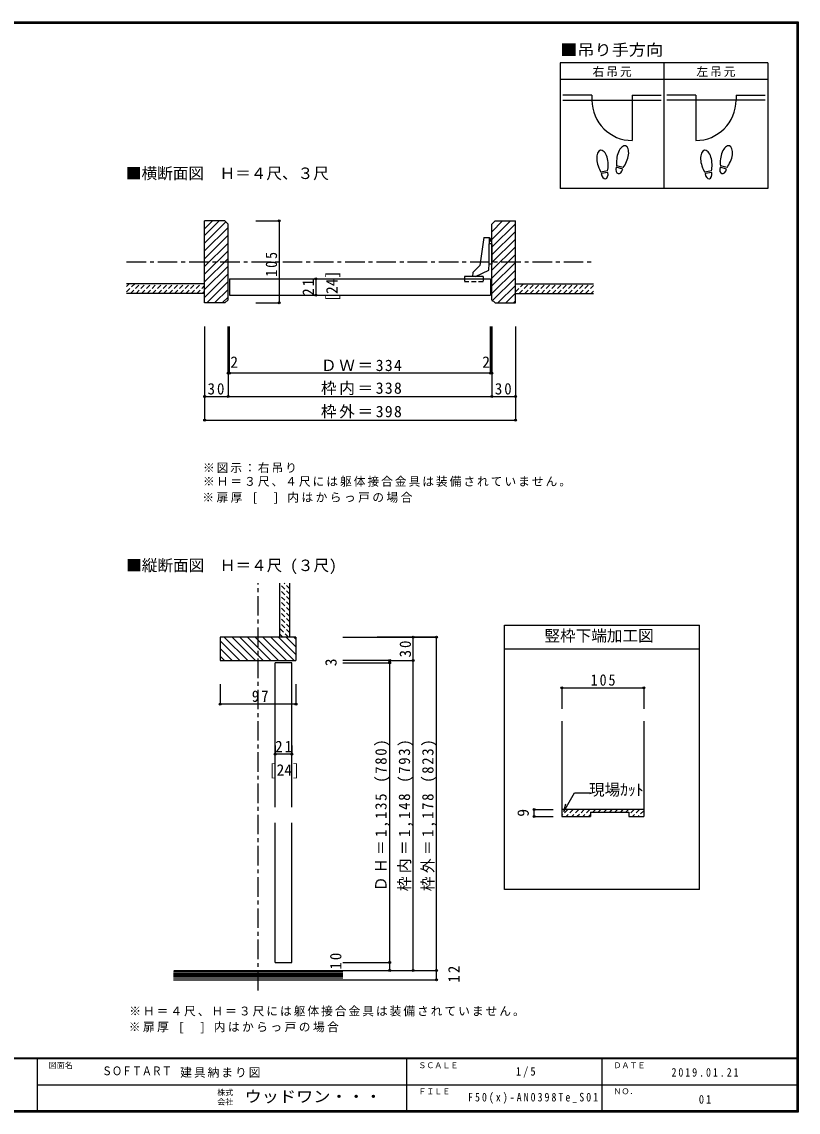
# Model space of a CAD drawing. Units: millimetres at full size, sheet at 1:5; details may follow other scales. Extents: x -973 to 977, y -701 to 696.
# Drawn here: x -18 to 977, y -701 to 696 of the extents above; entities that cross this region are included whole.
import ezdxf
from ezdxf.enums import TextEntityAlignment as Align

# ---------------------------------------------------------------- set-up
doc = ezdxf.new("R2010")
doc.units = ezdxf.units.MM
doc.header["$LTSCALE"] = 5
doc.header["$PDMODE"] = 32
doc.header["$PDSIZE"] = 2.5
doc.linetypes.add('CHAIN1', pattern=[8, 5, -1, 1, -1])
doc.linetypes.add('DASHED1', pattern=[1.8, 1.2, -0.6])
for name, color, linetype in [('0-0_補助線', 7, 'Continuous'), ('0-1_通り芯', 4, 'CHAIN1'), ('0-3_仕上げ', 2, 'Continuous'), ('0-4_枠', 3, 'Continuous'), ('0-6_扉', 6, 'Continuous'), ('0-7_金物', 7, 'Continuous'), ('0-8_戸当り', 3, 'Continuous'), ('0-A_文字', 7, 'Continuous'), ('0-B_寸法', 7, 'Continuous'), ('0-C_ハッチ', 4, 'DASHED1'), ('F-0_補助線', 7, 'Continuous'), ('F-1_枠', 6, 'Continuous'), ('F-A_文字', 7, 'Continuous')]:
    doc.layers.add(name, color=color, linetype=linetype)
doc.styles.add('HGP明朝B', font='')
doc.styles.add('ＭＳ ゴシック', font='')
doc.styles.get('HGP明朝B').set_extended_font_data('HGP明朝B')
doc.styles.get('ＭＳ ゴシック').set_extended_font_data('MS Gothic')

msp = doc.modelspace()

# ---------------------------------------------------------------- linework, layer by layer
at = {"layer": '0-1_通り芯'}
for p, q in [((116.369, 388.25), (714.369, 388.25)), ((284.869, -544.796), (284.869, -23.214))]:
    msp.add_line(p, q, dxfattribs=at)
at = {"layer": '0-3_仕上げ'}
for p, q in [((216.369, 360.25), (116.369, 360.25)), ((614.369, 360.25), (714.369, 360.25)), ((216.369, 347.75), (116.369, 347.75)), ((614.369, 347.75), (714.369, 347.75)), ((312.869, -92.214), (312.869, -23.214)), ((325.369, -92.214), (325.369, -23.214)), ((176.89, -519.214), (393.369, -519.214)), ((176.369, -531.214), (393.369, -531.214))]:
    msp.add_line(p, q, dxfattribs=at)
at = {"layer": '0-3_仕上げ', "color": 7}
for p, q in [((176.369, -521.214), (393.369, -521.214)), ((176.369, -523.214), (393.369, -523.214)), ((393.369, -525.214), (176.369, -525.214)), ((393.369, -527.214), (176.369, -527.214)), ((393.369, -529.214), (176.369, -529.214))]:
    msp.add_line(p, q, dxfattribs=at)
at = {"layer": '0-4_枠'}
for p, q in [((242.369, 440.75), (216.369, 440.75)), ((216.369, 335.75), (216.369, 440.75)), ((242.369, 440.75), (246.369, 436.75)), ((246.369, 339.75), (246.369, 436.75)), ((588.369, 440.75), (584.369, 436.75)), ((584.369, 339.75), (584.369, 436.75)), ((588.369, 440.75), (614.369, 440.75)), ((614.369, 335.75), (614.369, 440.75)), ((242.369, 335.75), (216.369, 335.75)), ((246.369, 339.75), (242.369, 335.75)), ((600.369, -77.214), (850.369, -77.214)), ((600.369, -415.718), (600.369, -77.214)), ((850.369, -415.718), (850.369, -77.214)), ((236.369, -92.214), (236.369, -122.214)), ((333.369, -92.214), (236.369, -92.214)), ((333.369, -92.214), (333.369, -122.214)), ((600.369, -107.214), (850.369, -107.214)), ((236.369, -122.214), (333.369, -122.214)), ((674.054, -199.822), (674.054, -322.188)), ((779.054, -199.822), (779.054, -322.188)), ((779.054, -313.188), (674.054, -313.188)), ((710.554, -316.488), (710.554, -322.188)), ((710.554, -316.488), (759.554, -316.488)), ((759.554, -316.488), (759.554, -322.188)), ((674.054, -322.188), (710.554, -322.188)), ((759.554, -322.188), (779.054, -322.188)), ((850.369, -415.718), (600.369, -415.718))]:
    msp.add_line(p, q, dxfattribs=at)
at = {"layer": '0-4_枠', "color": 4}
for p, q in [((674.054, -157.202), (779.054, -157.202)), ((674.054, -157.202), (674.054, -184.335)), ((779.054, -157.202), (779.054, -184.335)), ((638.479, -322.188), (638.479, -313.188)), ((638.479, -313.188), (662.942, -313.188)), ((638.479, -322.188), (662.942, -322.188))]:
    msp.add_line(p, q, dxfattribs=at)
at = {"layer": '0-4_枠', "color": 7}
for p, q in [((676.555, -315.471), (690.122, -291.971)), ((690.122, -291.971), (710.472, -291.971)), ((676.555, -315.471), (679.143, -305.812))]:
    msp.add_line(p, q, dxfattribs=at)
at = {"layer": '0-4_枠', "color": 4, "linetype": 'DASHED1'}
for p, q in [((681.486, -313.188), (674.054, -320.62)), ((688.557, -313.188), (679.557, -322.188)), ((695.628, -313.188), (686.628, -322.188)), ((702.699, -313.188), (693.699, -322.188)), ((709.77, -313.188), (700.77, -322.188)), ((710.554, -319.476), (707.841, -322.188)), ((716.841, -313.188), (713.541, -316.488)), ((723.912, -313.188), (720.612, -316.488)), ((730.983, -313.188), (727.683, -316.488)), ((738.054, -313.188), (734.754, -316.488)), ((745.125, -313.188), (741.825, -316.488)), ((752.196, -313.188), (748.896, -316.488)), ((759.267, -313.188), (755.967, -316.488)), ((766.339, -313.188), (759.554, -319.973)), ((773.41, -313.188), (764.41, -322.188)), ((779.054, -314.615), (771.481, -322.188))]:
    msp.add_line(p, q, dxfattribs=at)
at = {"layer": '0-4_枠'}
msp.add_lwpolyline([(584.369, 339.75), (588.369, 335.75), (614.369, 335.75)], dxfattribs=at)
at = {"layer": '0-4_枠', "color": 7}
for p in [(674.054, -157.202), (779.054, -157.202), (638.479, -313.188), (638.479, -322.188)]:
    msp.add_point(p, dxfattribs=at)
at = {"layer": '0-6_扉'}
for p, q in [((248.369, 366.75), (582.369, 366.75)), ((248.369, 366.75), (248.369, 345.75)), ((582.369, 366.75), (582.369, 345.75)), ((248.369, 345.75), (582.369, 345.75)), ((327.869, -125.214), (306.869, -125.214)), ((306.869, -310.214), (306.869, -125.214)), ((327.869, -310.214), (327.869, -125.214)), ((306.869, -509.214), (306.869, -330.214)), ((327.869, -509.214), (327.869, -330.214)), ((306.869, -509.214), (327.869, -509.214))]:
    msp.add_line(p, q, dxfattribs=at)
at = {"layer": '0-7_金物'}
for p, q in [((573.768, 419.492), (568.849, 383.501)), ((573.768, 419.492), (580.768, 419.541)), ((580.768, 419.541), (580.619, 411.491)), ((582.387, 417.853), (580.76, 419.073)), ((584.369, 411.491), (580.619, 411.491)), ((580.619, 385.591), (580.619, 411.491)), ((581.175, 414.822), (582.602, 415.06)), ((582.387, 417.853), (582.602, 415.06)), ((584.369, 411.491), (584.369, 385.591)), ((568.849, 383.501), (559.755, 374.812)), ((563.39, 369.75), (580.568, 377.734)), ((580.568, 377.734), (580.619, 386.041)), ((584.369, 385.591), (580.616, 385.591)), ((572.977, 369.75), (549.427, 369.75)), ((559.755, 374.812), (559.514, 369.75))]:
    msp.add_line(p, q, dxfattribs=at)
at = {"layer": '0-7_金物', "linetype": 'DASHED1'}
for p, q in [((549.427, 369.75), (549.427, 362.76)), ((572.977, 369.75), (572.977, 362.76)), ((572.977, 362.76), (549.427, 362.76))]:
    msp.add_line(p, q, dxfattribs=at)
at = {"layer": '0-7_金物'}
msp.add_lwpolyline([(581.175, 414.822), (581.175, 416.034), (580.708, 416.268)], dxfattribs=at)
at = {"layer": '0-8_戸当り', "color": 2}
for p, q in [((712.343, 601.852), (675.243, 601.852)), ((712.343, 601.852), (712.343, 595.552)), ((764.143, 601.852), (801.243, 601.852)), ((764.143, 601.852), (764.143, 543.752)), ((845.343, 601.852), (808.243, 601.852)), ((845.343, 601.852), (845.343, 543.752)), ((897.143, 601.852), (934.243, 601.852)), ((897.143, 601.852), (897.143, 595.552)), ((675.243, 595.552), (801.243, 595.552)), ((934.243, 595.552), (808.243, 595.552))]:
    msp.add_line(p, q, dxfattribs=at)
at = {"layer": '0-8_戸当り'}
for p, q in [((732.56, 504.922), (723.914, 503.397)), ((732.925, 502.854), (724.279, 501.329)), ((752.028, 507.25), (743.547, 509.522)), ((752.571, 509.278), (744.091, 511.551)), ((865.56, 504.922), (856.914, 503.397)), ((865.925, 502.854), (857.279, 501.329)), ((885.028, 507.25), (876.547, 509.522)), ((885.571, 509.278), (877.091, 511.551))]:
    msp.add_line(p, q, dxfattribs=at)
at = {"layer": '0-8_戸当り', "color": 2}
for centre, start, end in [((764.143, 595.552), 180, 270), ((845.343, 595.552), 270, 0)]:
    msp.add_arc(centre, 51.8, start, end, dxfattribs=at)
at = {"layer": '0-8_戸当り'}
for centre, major_axis, ratio, start_param, end_param in [((725.899, 517.421), (-2.445, 13.867), 0.5, 4.34059143, 8.22577918), ((751.816, 523.422), (3.644, 13.601), 0.5, 4.34059143, 8.22577918), ((858.899, 517.421), (-2.445, 13.867), 0.5, 4.34059143, 8.22577918), ((884.816, 523.422), (3.644, 13.601), 0.5, 4.34059143, 8.22577918), ((751.712, 523.033), (4.416, 16.48), 0.4, 1.85063327, 2.44287679), ((751.712, 523.033), (4.416, 16.48), 0.4, 3.84030852, 4.43255203), ((884.712, 523.033), (4.416, 16.48), 0.4, 1.85063327, 2.44287679), ((884.712, 523.033), (4.416, 16.48), 0.4, 3.84030852, 4.43255203), ((725.969, 517.025), (-2.963, 16.802), 0.4, 1.85063327, 2.44287679), ((728.602, 502.091), (-1.27, 7.205), 0.6, 1.57079633, 4.71238898), ((725.969, 517.025), (-2.963, 16.802), 0.4, 3.84030852, 4.43255203), ((747.787, 508.386), (1.894, 7.067), 0.6, 1.57079633, 4.71238898), ((858.969, 517.025), (-2.963, 16.802), 0.4, 1.85063327, 2.44287679), ((861.602, 502.091), (-1.27, 7.205), 0.6, 1.57079633, 4.71238898), ((858.969, 517.025), (-2.963, 16.802), 0.4, 3.84030852, 4.43255203), ((880.787, 508.386), (1.894, 7.067), 0.6, 1.57079633, 4.71238898)]:
    msp.add_ellipse(centre, major_axis=major_axis, ratio=ratio, start_param=start_param, end_param=end_param, dxfattribs=at)
at = {"layer": '0-A_文字', "color": 3}
for p, q in [((671.743, 643.21), (671.743, 482.21)), ((937.743, 643.21), (671.743, 643.21)), ((804.743, 643.21), (804.743, 482.21)), ((671.743, 622.21), (937.743, 622.21))]:
    msp.add_line(p, q, dxfattribs=at)
msp.add_lwpolyline([(937.743, 643.21), (937.743, 482.21), (671.743, 482.21)], dxfattribs=at)
at = {"layer": '0-B_寸法', "color": 4}
for p, q in [((346.904, 366.75), (358.798, 366.75)), ((358.798, 366.75), (358.798, 345.75)), ((281.803, 335.75), (311.803, 335.75)), ((346.904, 345.75), (358.798, 345.75)), ((216.369, 305.75), (216.369, 185.75)), ((246.369, 245.75), (246.369, 305.75)), ((246.369, 305.75), (246.369, 215.75)), ((248.369, 245.75), (248.369, 305.75)), ((582.369, 245.75), (582.369, 305.75)), ((584.369, 245.75), (584.369, 305.75)), ((584.369, 305.75), (584.369, 215.75)), ((614.369, 305.75), (614.369, 185.75)), ((584.369, 245.75), (246.369, 245.75)), ((216.369, 215.75), (614.369, 215.75)), ((216.369, 185.75), (614.369, 185.75)), ((393.369, -92.214), (513.369, -92.214)), ((513.369, -92.213), (437.369, -92.213)), ((483.369, -519.214), (483.369, -92.214)), ((513.369, -531.214), (513.369, -92.214)), ((453.369, -122.214), (393.369, -122.214)), ((393.369, -125.214), (453.369, -125.214)), ((453.369, -122.214), (483.369, -122.214)), ((453.369, -519.214), (453.369, -122.214)), ((236.369, -152.674), (236.369, -178.045)), ((333.369, -152.674), (333.369, -178.045)), ((333.369, -178.045), (236.369, -178.045)), ((306.869, -231.298), (306.869, -242.214)), ((327.869, -231.298), (327.869, -242.214)), ((327.869, -242.214), (306.869, -242.214)), ((393.369, -509.214), (453.369, -509.214)), ((393.369, -519.214), (483.369, -519.214)), ((453.369, -519.214), (513.369, -519.214)), ((393.369, -531.214), (513.369, -531.214))]:
    msp.add_line(p, q, dxfattribs=at)
msp.add_lwpolyline([(281.803, 440.75), (311.803, 440.75), (311.803, 335.75)], dxfattribs=at)
at = {"layer": '0-B_寸法'}
for p in [(311.803, 440.75), (358.798, 366.75), (311.803, 335.75), (358.798, 345.75), (246.369, 245.75), (248.369, 245.75), (582.369, 245.75), (584.369, 245.75), (216.369, 215.75), (246.369, 215.75), (584.369, 215.75), (614.369, 215.75), (216.369, 185.75), (614.369, 185.75), (483.369, -92.214), (513.369, -92.213), (513.369, -92.214), (453.369, -122.214), (453.369, -125.214), (483.369, -122.214), (236.369, -178.045), (333.369, -178.045), (306.869, -242.214), (327.869, -242.214), (453.369, -509.214), (453.369, -519.214), (483.369, -519.214), (483.369, -519.214), (513.369, -519.214), (513.369, -531.214)]:
    msp.add_point(p, dxfattribs=at)
at = {"layer": '0-C_ハッチ', "linetype": 'Continuous'}
for p, q in [((216.369, 422.1), (235.019, 440.75)), ((216.369, 430.838), (226.281, 440.75)), ((216.369, 412.201), (243.644, 439.475)), ((584.369, 427.024), (598.095, 440.75)), ((584.369, 417.124), (607.995, 440.75)), ((584.369, 407.225), (614.369, 437.225)), ((216.369, 402.301), (246.369, 432.301)), ((216.369, 392.402), (246.369, 422.402)), ((584.369, 397.325), (614.369, 427.325)), ((216.369, 382.502), (246.369, 412.502)), ((584.369, 387.426), (614.369, 417.426)), ((584.369, 377.526), (614.369, 407.526)), ((216.369, 372.603), (246.369, 402.603)), ((216.369, 362.703), (246.369, 392.703)), ((584.369, 367.627), (614.369, 397.627)), ((216.369, 352.804), (246.369, 382.804)), ((584.369, 357.727), (614.369, 387.727)), ((584.369, 347.828), (614.369, 377.828)), ((216.369, 342.904), (246.369, 372.904)), ((584.369, 337.928), (614.369, 367.928)), ((219.114, 335.75), (246.369, 363.005)), ((229.014, 335.75), (246.369, 353.105)), ((592.09, 335.75), (614.369, 358.029)), ((238.913, 335.75), (246.369, 343.206)), ((601.99, 335.75), (614.369, 348.129)), ((611.889, 335.75), (614.369, 338.23)), ((261.641, -122.214), (236.369, -96.942)), ((271.541, -122.214), (241.541, -92.214)), ((281.44, -122.214), (251.44, -92.214)), ((291.34, -122.214), (261.34, -92.214)), ((301.239, -122.214), (271.239, -92.214)), ((311.139, -122.214), (281.139, -92.214)), ((321.038, -122.214), (291.038, -92.214)), ((330.938, -122.214), (300.938, -92.214)), ((333.369, -114.746), (310.837, -92.214)), ((333.369, -104.846), (320.737, -92.214)), ((333.369, -94.947), (330.636, -92.214)), ((251.742, -122.214), (236.369, -106.841)), ((241.842, -122.214), (236.369, -116.741))]:
    msp.add_line(p, q, dxfattribs=at)
at = {"layer": '0-C_ハッチ'}
for p, q in [((116.369, 356.898), (119.722, 360.25)), ((116.369, 349.827), (126.793, 360.25)), ((121.364, 347.75), (133.864, 360.25)), ((128.435, 347.75), (140.935, 360.25)), ((135.506, 347.75), (148.006, 360.25)), ((142.577, 347.75), (155.077, 360.25)), ((149.648, 347.75), (162.148, 360.25)), ((156.719, 347.75), (169.219, 360.25)), ((163.79, 347.75), (176.29, 360.25)), ((170.861, 347.75), (183.361, 360.25)), ((177.932, 347.75), (190.432, 360.25)), ((185.003, 347.75), (197.503, 360.25)), ((192.074, 347.75), (204.574, 360.25)), ((199.145, 347.75), (211.645, 360.25)), ((206.216, 347.75), (216.369, 357.903)), ((213.287, 347.75), (216.369, 350.832)), ((614.369, 349.824), (624.796, 360.25)), ((619.366, 347.75), (631.867, 360.25)), ((626.438, 347.75), (638.938, 360.25)), ((633.509, 347.75), (646.009, 360.25)), ((640.58, 347.75), (653.08, 360.25)), ((647.651, 347.75), (660.151, 360.25)), ((654.722, 347.75), (667.222, 360.25)), ((661.793, 347.75), (674.293, 360.25)), ((668.864, 347.75), (681.364, 360.25)), ((675.935, 347.75), (688.435, 360.25)), ((683.006, 347.75), (695.506, 360.25)), ((690.077, 347.75), (702.577, 360.25)), ((697.148, 347.75), (709.648, 360.25)), ((704.219, 347.75), (714.369, 357.9)), ((711.29, 347.75), (714.369, 350.829)), ((325.369, -37.412), (312.869, -24.912)), ((325.369, -30.341), (318.242, -23.214)), ((325.369, -44.483), (312.869, -31.983)), ((325.369, -51.554), (312.869, -39.054)), ((325.369, -58.625), (312.869, -46.125)), ((325.369, -65.696), (312.869, -53.196)), ((325.369, -72.767), (312.869, -60.267)), ((325.369, -79.838), (312.869, -67.338)), ((325.369, -86.909), (312.869, -74.409)), ((323.603, -92.214), (312.869, -81.48)), ((316.532, -92.214), (312.869, -88.551))]:
    msp.add_line(p, q, dxfattribs=at)
at = {"layer": 'F-1_枠'}
for p, q in [((-973.347, 695.833), (976.653, 695.833)), ((-973.347, 695), (976.653, 695)), ((-973.347, 694.167), (976.653, 694.167)), ((974.986, 695.833), (974.986, -700.833)), ((975.82, 695.833), (975.82, -700.833)), ((976.653, 695.833), (976.653, -700.833)), ((976.653, -631.667), (-973.347, -631.667)), ((976.653, -632.5), (-973.347, -632.5)), ((1.653, -632.5), (1.653, -699.167)), ((474.986, -632.5), (474.986, -699.167)), ((724.986, -632.5), (724.986, -699.167)), ((1.653, -665.833), (974.986, -665.834)), ((976.653, -699.167), (-973.347, -699.167)), ((976.653, -700), (-973.347, -700)), ((976.653, -700.833), (-973.347, -700.833))]:
    msp.add_line(p, q, dxfattribs=at)

# ---------------------------------------------------------------- texts
at = {"layer": '0-0_補助線', "style": 'ＭＳ ゴシック'}
msp.add_text('[24]', height=14.66, rotation=90, dxfattribs=at).set_placement((391.031, 337.213), align=Align.BOTTOM_LEFT)
at = {"layer": '0-0_補助線', "insert": (213.412, 78.571), "char_height": 11, "attachment_point": 7, "style": 'ＭＳ ゴシック'}
msp.add_mtext('\\T1.21;※扉厚\\~[\\~\\~]\\~内はからっ戸の場合', dxfattribs=at)
at = {"layer": '0-4_枠', "color": 7, "style": 'ＭＳ ゴシック'}
for s, p in [('竪枠下端加工図', (651.619, -102.214)), ('現場ｶｯﾄ', (708.653, -299.471))]:
    msp.add_text(s, height=14.66, dxfattribs=at).set_placement(p, align=Align.BOTTOM_LEFT)
msp.add_text('9', height=14.66, rotation=90, dxfattribs=at).set_placement((635.979, -322.365), align=Align.BOTTOM_LEFT)
at = {"layer": '0-4_枠', "color": 7, "insert": (710.864, -154.702), "char_height": 14.66, "attachment_point": 7, "style": 'ＭＳ ゴシック'}
msp.add_mtext('\\T1.27;\\W0.9;105', dxfattribs=at)
at = {"layer": '0-A_文字', "style": 'ＭＳ ゴシック', "width": 1.1}
msp.add_text('■吊り手方向', height=14.66, dxfattribs=at).set_placement((671.743, 648.21), align=Align.BOTTOM_LEFT)
at = {"layer": '0-A_文字', "style": 'ＭＳ ゴシック'}
for s, p in [('■横断面図\u3000Ｈ＝４尺、３尺', (115.528, 490.073)), ('■縦断面図\u3000Ｈ＝４尺 (３尺)', (115.833, -12.127)), ('[24]', (298.452, -274.203))]:
    msp.add_text(s, height=14.66, dxfattribs=at).set_placement(p, align=Align.BOTTOM_LEFT)
at = {"layer": '0-A_文字', "char_height": 11, "attachment_point": 7, "style": 'ＭＳ ゴシック'}
for s, insert in [('\\T1.17;右吊元', (713.243, 625.21)), ('\\T1.17;左吊元', (846.243, 625.21)), ('\\T1.21;※扉厚\\~[\\~\\~]\\~内はからっ戸の場合', (119.184, -599.735))]:
    msp.add_mtext(s, dxfattribs=dict(at, insert=insert))
at = {"layer": '0-B_寸法', "style": 'ＭＳ ゴシック'}
for p in [(249.231, 248.25), (571.928, 248.25)]:
    msp.add_text('2', height=14.66, dxfattribs=at).set_placement(p, align=Align.BOTTOM_LEFT)
msp.add_text('3', height=14.66, rotation=90, dxfattribs=at).set_placement((389.819, -129.627), align=Align.BOTTOM_LEFT)
at = {"layer": '0-B_寸法', "char_height": 14.66, "attachment_point": 7, "rotation": 90, "style": 'ＭＳ ゴシック'}
for s, insert in [('\\T1.27;\\W0.9;105', (309.303, 369.25)), ('\\T1.27;\\W0.95;21', (356.298, 345)), ('\\T1.27;\\W0.95;30', (480.869, -118.3)), ('\\T1.22;\\W0.95;ＤＨ＝1,135\\~(780)', (453.369, -417.822)), ('\\T1.22;\\W0.95;枠内＝1,148\\~(793)', (483.369, -417.822)), ('\\T1.22;\\W0.95;枠外＝1,178\\~(823)', (513.369, -417.822)), ('\\T1.27;\\W0.95;10', (391.757, -518.101)), ('\\T1.27;\\W0.95;12', (542.947, -534.768))]:
    msp.add_mtext(s, dxfattribs=dict(at, insert=insert))
at = {"layer": '0-B_寸法', "attachment_point": 7, "style": 'ＭＳ ゴシック'}
for s, insert, char_height in [('\\T1.17;ＤＷ＝334', (365.369, 248.25), 14.66), ('\\T1.27;\\W0.95;30', (220.119, 218.25), 14.66), ('\\T1.17;枠内＝338', (365.369, 217.75), 14.66), ('\\T1.27;\\W0.95;30', (588.119, 218.25), 14.66), ('\\T1.17;枠外＝398', (365.369, 187.75), 14.66), ('\\T1.17;※図示：右吊り', (214.222, 117.735), 11), ('\\T1.17;※Ｈ＝３尺、４尺には躯体接合金具は装備されていません。', (214.222, 100.235), 11), ('\\T1.27;\\W0.95;97', (276.744, -175.545), 14.66), ('\\T1.27;\\W0.95;21', (306.744, -239.714), 14.66), ('\\T1.17;※Ｈ＝４尺、Ｈ＝３尺には躯体接合金具は装備されていません。', (119.791, -578.198), 11)]:
    msp.add_mtext(s, dxfattribs=dict(at, insert=insert, char_height=char_height))
at = {"layer": 'F-0_補助線', "style": 'HGP明朝B', "width": 0.85}
msp.add_text('ＳＯＦＴＡＲＴ', height=11, dxfattribs=at).set_placement((84.986, -656.798), align=Align.BOTTOM_LEFT)
at = {"layer": 'F-0_補助線', "insert": (185.035, -656.798), "char_height": 11, "attachment_point": 7, "style": 'ＭＳ ゴシック'}
msp.add_mtext('\\T1.17;建具納まり図', dxfattribs=at)
at = {"layer": 'F-A_文字', "style": 'ＭＳ ゴシック'}
for s, p in [('図面名', (16.653, -646.667)), ('ＳＣＡＬＥ', (489.986, -646.667)), ('ＤＡＴＥ', (739.986, -646.667)), ('ＮＯ．', (739.986, -680.001)), ('株式', (232.486, -681.5)), ('会社', (232.486, -693.5)), ('ＦＩＬＥ', (489.986, -680))]:
    msp.add_text(s, height=7.331, dxfattribs=at).set_placement(p, align=Align.BOTTOM_LEFT)
at = {"layer": 'F-A_文字', "style": 'ＭＳ ゴシック', "width": 1.1}
msp.add_text('ウッドワン・・・', height=14.66, dxfattribs=at).set_placement((267.486, -692.5), align=Align.BOTTOM_LEFT)
at = {"layer": 'F-A_文字', "char_height": 11, "attachment_point": 7, "style": 'ＭＳ ゴシック'}
for s, insert in [('\\T1.38;\\W0.9;1/5', (614.986, -656.667)), ('\\T1.39;\\W0.85;2019.01.21', (814.361, -655.417)), ('\\T1.4;\\W0.85;F50(x)-AN0398Te_S01', (553.736, -690.001)), ('\\T1.36;\\W0.9;01', (849.361, -690.001))]:
    msp.add_mtext(s, dxfattribs=dict(at, insert=insert))

doc.saveas('drawing.dxf')
